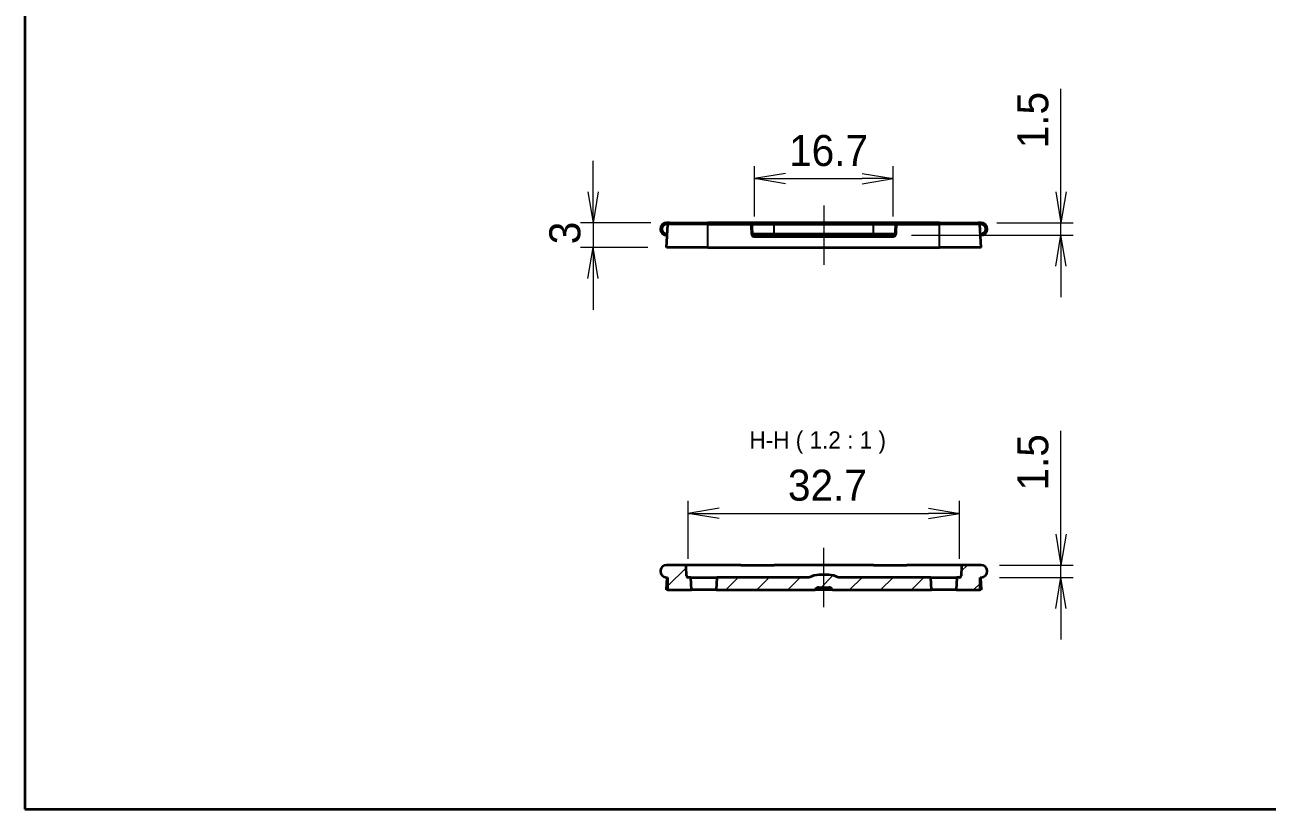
# Model space of a CAD drawing. Header units: millimetres. Extents: x 204 to 2721, y 201 to 622.
# Drawn here: x 2394.7 to 2544.9, y 200.7 to 295.5 of the extents above; entities that cross this region are included whole.
import ezdxf

# ---------------------------------------------------------------- set-up
doc = ezdxf.new("R2010")
doc.units = ezdxf.units.MM
doc.header["$LTSCALE"] = 1.5
doc.layers.get('Defpoints').update_dxf_attribs({"lineweight": 25})
for name, color, linetype, lineweight in [('Border (ISO)', 7, 'Continuous', 35), ('Centerline (ISO)', 131, 'Continuous', 18), ('Dimension (ISO)', 7, 'Continuous', 18), ('Hatch (ISO)', 1, 'Continuous', 18), ('Symbol (ISO)', 7, 'Continuous', 18), ('Visible (ISO)', 7, 'Continuous', 35), ('Visible Narrow (ISO)', 7, 'Continuous', 25)]:
    doc.layers.add(name, color=color, linetype=linetype, lineweight=lineweight)
doc.styles.add('Note Text (TK)', font='MS PGothic.ttf')
doc.dimstyles.new('Default - Method 1b (TK)', dxfattribs={"dimscale": 1.5, "dimtxt": 2.5, "dimasz": 2.5, "dimexe": 1, "dimexo": 1.5, "dimgap": 1, "dimtad": 1, "dimtoh": 1, "dimdsep": 46, "dimtxsty": 'Note Text (TK)', "dimblk": 'OPEN', "dimcen": 0.09, "dimdle": 5, "dimclrd": 100, "dimclre": 100, "dimclrt": 7, "dimadec": 1, "dimazin": 1, "dimtfac": 1, "dimtmove": 0, "dimatfit": 3, "dimldrblk": 'OPEN', "dimfxl": 1, "dimtolj": 1, "dimlwd": -1, "dimlwe": -1, "dimarcsym": 0})
pattern_1 = [(45, (2382.6643, 194.031), (-1.870887, 1.870887), [])]

# ---------------------------------------------------------------- blocks, each defined once
blk = doc.blocks.new('図面枠 tk図枠')
at = {"layer": 'Border (ISO)'}
for p, q in [((14.5, 289), (14.5, 8)), ((14.5, 8), (405.5, 8))]:
    blk.add_line(p, q, dxfattribs=at)
blk = doc.blocks.new('_Open')
at = {"color": 0, "linetype": 'ByBlock', "lineweight": -2}
for p, q in [((-1, 0.167), (0, 0)), ((-1, -0.167), (0, 0)), ((0, 0), (-1, 0))]:
    blk.add_line(p, q, dxfattribs=at)
blk = doc.blocks.new('*D191')
at = {"layer": 'Defpoints', "color": 0}
for p in [(2472.64, 271.58), (2463.41, 268.58), (2472.29, 268.58)]:
    blk.add_point(p, dxfattribs=at)
at = {"layer": 'Dimension (ISO)', "color": 100}
for p, q in [((2463.41, 275.33), (2463.41, 279.08)), ((2470.39, 271.58), (2461.91, 271.58)), ((2463.41, 271.58), (2463.41, 268.58)), ((2470.04, 268.58), (2461.91, 268.58)), ((2463.41, 264.83), (2463.41, 261.08))]:
    blk.add_line(p, q, dxfattribs=at)
at = {"layer": 'Dimension (ISO)', "color": 100, "xscale": 3.75, "yscale": 3.75, "zscale": 3.75}
for p, rotation in [((2463.41, 271.58), 270), ((2463.41, 268.58), 90)]:
    blk.add_blockref('_Open', p, dxfattribs=dict(at, rotation=rotation))
at = {"layer": 'Dimension (ISO)', "color": 7, "insert": (2460.03, 268.99), "char_height": 3.75, "attachment_point": 4, "rotation": 90, "style": 'Note Text (TK)'}
blk.add_mtext('\\A1;3', dxfattribs=at)
blk = doc.blocks.new('*D195')
at = {"layer": 'Defpoints', "color": 0}
for p in [(2499.66, 276.93), (2482.92, 270.08), (2499.66, 270.08)]:
    blk.add_point(p, dxfattribs=at)
at = {"layer": 'Dimension (ISO)', "color": 100}
for p, q in [((2482.92, 272.33), (2482.92, 278.43)), ((2499.66, 272.33), (2499.66, 278.43)), ((2486.67, 276.93), (2495.91, 276.93))]:
    blk.add_line(p, q, dxfattribs=at)
at = {"layer": 'Dimension (ISO)', "color": 100, "xscale": 3.75, "yscale": 3.75, "zscale": 3.75, "rotation": 180}
blk.add_blockref('_Open', (2482.92, 276.93), dxfattribs=at)
at = {"layer": 'Dimension (ISO)', "color": 100, "xscale": 3.75, "yscale": 3.75, "zscale": 3.75}
blk.add_blockref('_Open', (2499.66, 276.93), dxfattribs=at)
at = {"layer": 'Dimension (ISO)', "color": 7, "insert": (2487.1, 280.3), "char_height": 3.75, "attachment_point": 4, "style": 'Note Text (TK)'}
blk.add_mtext('\\A1;16.7', dxfattribs=at)
blk = doc.blocks.new('*D196')
at = {"layer": 'Defpoints', "color": 0}
for p in [(2509.94, 271.58), (2499.66, 270.08), (2519.94, 270.08)]:
    blk.add_point(p, dxfattribs=at)
at = {"layer": 'Dimension (ISO)', "color": 100}
for p, q in [((2519.94, 275.33), (2519.94, 287.79)), ((2512.19, 271.58), (2521.44, 271.58)), ((2519.94, 270.08), (2519.94, 271.58)), ((2501.91, 270.08), (2521.44, 270.08)), ((2519.94, 266.33), (2519.94, 262.58))]:
    blk.add_line(p, q, dxfattribs=at)
at = {"layer": 'Dimension (ISO)', "color": 100, "xscale": 3.75, "yscale": 3.75, "zscale": 3.75}
for p, rotation in [((2519.94, 271.58), 270), ((2519.94, 270.08), 90)]:
    blk.add_blockref('_Open', p, dxfattribs=dict(at, rotation=rotation))
at = {"layer": 'Dimension (ISO)', "color": 7, "insert": (2516.57, 280.58), "char_height": 3.75, "attachment_point": 4, "rotation": 90, "style": 'Note Text (TK)'}
blk.add_mtext('\\A1;1.5', dxfattribs=at)
blk = doc.blocks.new('*D199')
at = {"layer": 'Defpoints', "color": 0}
for p in [(2507.68, 236.46), (2474.9, 228.71), (2507.68, 228.71)]:
    blk.add_point(p, dxfattribs=at)
at = {"layer": 'Dimension (ISO)', "color": 100}
for p, q in [((2474.9, 230.96), (2474.9, 237.96)), ((2507.68, 230.96), (2507.68, 237.96)), ((2478.65, 236.46), (2503.93, 236.46))]:
    blk.add_line(p, q, dxfattribs=at)
at = {"layer": 'Dimension (ISO)', "color": 100, "xscale": 3.75, "yscale": 3.75, "zscale": 3.75, "rotation": 180}
blk.add_blockref('_Open', (2474.9, 236.46), dxfattribs=at)
at = {"layer": 'Dimension (ISO)', "color": 100, "xscale": 3.75, "yscale": 3.75, "zscale": 3.75}
blk.add_blockref('_Open', (2507.68, 236.46), dxfattribs=at)
at = {"layer": 'Dimension (ISO)', "color": 7, "insert": (2486.96, 239.84), "char_height": 3.75, "attachment_point": 4, "style": 'Note Text (TK)'}
blk.add_mtext('\\A1;32.7', dxfattribs=at)
blk = doc.blocks.new('*D200')
at = {"layer": 'Defpoints', "color": 0}
for p in [(2510.29, 230.21), (2510.29, 228.71), (2519.94, 228.71)]:
    blk.add_point(p, dxfattribs=at)
at = {"layer": 'Dimension (ISO)', "color": 100}
for p, q in [((2519.94, 233.96), (2519.94, 246.42)), ((2512.54, 230.21), (2521.44, 230.21)), ((2519.94, 228.71), (2519.94, 230.21)), ((2512.54, 228.71), (2521.44, 228.71)), ((2519.94, 224.96), (2519.94, 221.21))]:
    blk.add_line(p, q, dxfattribs=at)
at = {"layer": 'Dimension (ISO)', "color": 100, "xscale": 3.75, "yscale": 3.75, "zscale": 3.75}
for p, rotation in [((2519.94, 230.21), 270), ((2519.94, 228.71), 90)]:
    blk.add_blockref('_Open', p, dxfattribs=dict(at, rotation=rotation))
at = {"layer": 'Dimension (ISO)', "color": 7, "insert": (2516.57, 239.21), "char_height": 3.75, "attachment_point": 4, "rotation": 90, "style": 'Note Text (TK)'}
blk.add_mtext('\\A1;1.5', dxfattribs=at)

msp = doc.modelspace()

# ---------------------------------------------------------------- hatches: boundary and pattern name
at = {"layer": 'Hatch (ISO)'}
h = msp.add_hatch(dxfattribs=at)
h.set_pattern_fill('ANSI31', color=256, scale=21.166667, style=0)
h.set_pattern_definition(pattern_1)
edge = h.paths.add_edge_path()
edge.add_ellipse((2474.902, 228.906), major_axis=(-0.2, 0), ratio=1, start_angle=3, end_angle=90)
edge.add_line((2474.902, 228.706), (2475.212, 228.706))
edge.add_line((2475.212, 228.706), (2475.291, 227.206))
edge.add_line((2475.291, 227.206), (2472.411, 227.206))
edge.add_line((2472.411, 227.206), (2472.411, 228.706))
edge.add_line((2472.411, 228.706), (2472.291, 228.706))
edge.add_ellipse((2472.291, 229.456), major_axis=(-0.75, 0), ratio=1, start_angle=270, end_angle=450, ccw=False)
edge.add_line((2472.291, 230.206), (2474.444, 230.206))
edge.add_ellipse((2474.444, 230.006), major_axis=(-0.01, 0.2), ratio=1, start_angle=270, end_angle=357, ccw=False)
edge.add_line((2474.644, 230.016), (2474.702, 228.895))
h = msp.add_hatch(dxfattribs=at)
h.set_pattern_fill('ANSI31', color=256, scale=21.166667, style=0)
h.set_pattern_definition(pattern_1)
edge = h.paths.add_edge_path()
edge.add_ellipse((2507.68, 228.906), major_axis=(-0.01, -0.2), ratio=1, start_angle=3, end_angle=90)
edge.add_line((2507.879, 228.895), (2507.938, 230.016))
edge.add_ellipse((2508.138, 230.006), major_axis=(-0.2, 0), ratio=1, start_angle=270, end_angle=357, ccw=False)
edge.add_line((2508.138, 230.206), (2510.291, 230.206))
edge.add_ellipse((2510.291, 229.456), major_axis=(0.75, 0), ratio=1, start_angle=270, end_angle=450, ccw=False)
edge.add_line((2510.291, 228.706), (2510.171, 228.706))
edge.add_line((2510.171, 228.706), (2510.171, 227.206))
edge.add_line((2510.171, 227.206), (2507.291, 227.206))
edge.add_line((2507.291, 227.206), (2507.37, 228.706))
edge.add_line((2507.37, 228.706), (2507.68, 228.706))
h = msp.add_hatch(dxfattribs=at)
h.set_pattern_fill('ANSI31', color=256, scale=21.166667, style=0)
h.set_pattern_definition(pattern_1)
edge = h.paths.add_edge_path()
edge.add_ellipse((2490.691, 227.006), major_axis=(0.2, 0.458), ratio=1, start_angle=23.57818, end_angle=90)
edge.add_line((2490.233, 227.206), (2478.291, 227.206))
edge.add_line((2478.291, 227.206), (2478.37, 228.706))
edge.add_line((2478.37, 228.706), (2489.541, 228.706))
edge.add_ellipse((2490.691, 226.652), major_axis=(-2.354, 0), ratio=1, start_angle=270, end_angle=299.24281, ccw=False)
edge.add_line((2490.691, 229.006), (2491.891, 229.006))
edge.add_ellipse((2491.891, 226.652), major_axis=(-2.054, 1.15), ratio=1, start_angle=270, end_angle=299.24281, ccw=False)
edge.add_line((2493.041, 228.706), (2504.212, 228.706))
edge.add_line((2504.212, 228.706), (2504.291, 227.206))
edge.add_line((2504.291, 227.206), (2492.349, 227.206))
edge.add_ellipse((2491.891, 227.006), major_axis=(0.5, 0), ratio=1, start_angle=23.57818, end_angle=90)
edge.add_line((2491.891, 227.506), (2490.691, 227.506))

# ---------------------------------------------------------------- linework, layer by layer
at = {"layer": 'Centerline (ISO)', "linetype": 'Continuous'}
for p, q in [((2491.291, 273.661), (2491.291, 266.494)), ((2491.291, 225.122), (2491.291, 232.289))]:
    msp.add_line(p, q, dxfattribs=at)
at = {"layer": 'Visible (ISO)'}
for p, q in [((2472.638, 271.578), (2472.291, 271.578)), ((2472.291, 268.578), (2472.438, 271.388)), ((2472.638, 271.578), (2477.291, 271.578)), ((2482.465, 271.578), (2477.291, 271.578)), ((2485.291, 271.578), (2482.465, 271.578)), ((2497.291, 271.578), (2485.291, 271.578)), ((2500.117, 271.578), (2497.291, 271.578)), ((2505.291, 271.578), (2500.117, 271.578)), ((2505.291, 271.578), (2509.944, 271.578)), ((2510.291, 271.578), (2509.944, 271.578)), ((2510.291, 268.578), (2510.144, 271.388)), ((2472.291, 270.078), (2472.37, 270.078)), ((2499.665, 270.078), (2482.917, 270.078)), ((2510.212, 270.078), (2510.291, 270.078)), ((2477.291, 268.578), (2472.291, 268.578)), ((2477.291, 268.578), (2505.291, 268.578)), ((2510.291, 268.578), (2505.291, 268.578)), ((2474.444, 230.206), (2472.291, 230.206)), ((2477.291, 230.206), (2474.444, 230.206)), ((2474.702, 228.895), (2474.644, 230.016)), ((2480.931, 230.206), (2477.291, 230.206)), ((2481.275, 230.206), (2480.931, 230.206)), ((2481.275, 230.206), (2485.291, 230.206)), ((2497.291, 230.206), (2485.291, 230.206)), ((2497.291, 230.206), (2501.307, 230.206)), ((2501.651, 230.206), (2501.307, 230.206)), ((2505.291, 230.206), (2501.651, 230.206)), ((2508.138, 230.206), (2505.291, 230.206)), ((2507.938, 230.016), (2507.879, 228.895)), ((2510.291, 230.206), (2508.138, 230.206)), ((2472.291, 228.706), (2472.411, 228.706)), ((2472.291, 227.206), (2472.37, 228.706)), ((2472.411, 228.706), (2472.411, 227.206)), ((2475.212, 228.706), (2474.902, 228.706)), ((2475.291, 227.206), (2475.212, 228.706)), ((2475.212, 228.706), (2478.37, 228.706)), ((2478.37, 228.706), (2478.291, 227.206)), ((2489.541, 228.706), (2478.37, 228.706)), ((2491.891, 229.006), (2490.691, 229.006)), ((2504.212, 228.706), (2493.041, 228.706)), ((2504.291, 227.206), (2504.212, 228.706)), ((2504.212, 228.706), (2507.37, 228.706)), ((2507.37, 228.706), (2507.291, 227.206)), ((2507.68, 228.706), (2507.37, 228.706)), ((2510.171, 227.206), (2510.171, 228.706)), ((2510.171, 228.706), (2510.291, 228.706)), ((2510.212, 228.706), (2510.291, 227.206)), ((2472.411, 227.206), (2472.291, 227.206)), ((2472.411, 227.206), (2475.291, 227.206)), ((2478.291, 227.206), (2475.291, 227.206)), ((2478.291, 227.206), (2490.233, 227.206)), ((2492.349, 227.206), (2490.233, 227.206)), ((2490.691, 227.506), (2491.891, 227.506)), ((2492.349, 227.206), (2504.291, 227.206)), ((2507.291, 227.206), (2504.291, 227.206)), ((2507.291, 227.206), (2510.171, 227.206)), ((2510.291, 227.206), (2510.171, 227.206))]:
    msp.add_line(p, q, dxfattribs=at)
for centre, radius, start, end in [((2472.291, 270.828), 0.75, 90, 270), ((2472.638, 271.378), 0.2, 90, 177), ((2509.944, 271.378), 0.2, 3, 90), ((2510.291, 270.828), 0.75, 270, 90), ((2472.291, 229.456), 0.75, 90, 270), ((2474.444, 230.006), 0.2, 3, 90), ((2508.138, 230.006), 0.2, 90, 177), ((2510.291, 229.456), 0.75, 270, 90), ((2474.902, 228.906), 0.2, 183, 270), ((2490.691, 226.652), 2.354, 90, 119.24281), ((2491.891, 226.652), 2.354, 60.75719, 90), ((2507.68, 228.906), 0.2, 270, 357), ((2490.691, 227.006), 0.5, 90, 156.42182), ((2491.891, 227.006), 0.5, 23.57818, 90)]:
    msp.add_arc(centre, radius, start, end, dxfattribs=at)
at = {"layer": 'Visible Narrow (ISO)'}
for p, q in [((2472.291, 271.378), (2472.291, 271.578)), ((2472.291, 271.378), (2472.438, 271.378)), ((2472.291, 270.278), (2472.291, 270.078)), ((2472.38, 270.278), (2472.291, 270.278)), ((2477.291, 271.388), (2472.438, 271.388)), ((2477.291, 271.388), (2477.291, 271.578)), ((2477.291, 268.578), (2477.291, 271.388)), ((2477.291, 271.388), (2482.465, 271.388)), ((2482.465, 271.388), (2482.465, 271.578)), ((2482.663, 271.388), (2485.291, 271.388)), ((2485.291, 270.267), (2482.716, 270.267)), ((2485.291, 271.388), (2485.291, 271.578)), ((2485.291, 271.388), (2497.291, 271.388)), ((2485.291, 270.267), (2485.291, 271.388)), ((2485.291, 270.267), (2485.291, 270.078)), ((2497.291, 270.267), (2485.291, 270.267)), ((2497.291, 271.388), (2497.291, 271.578)), ((2497.291, 271.388), (2499.918, 271.388)), ((2497.291, 270.267), (2497.291, 271.388)), ((2497.291, 270.267), (2497.291, 270.078)), ((2499.866, 270.267), (2497.291, 270.267)), ((2500.117, 271.578), (2500.117, 271.388)), ((2500.117, 271.388), (2505.291, 271.388)), ((2505.291, 271.388), (2505.291, 271.578)), ((2505.291, 268.578), (2505.291, 271.388)), ((2510.144, 271.388), (2505.291, 271.388)), ((2510.144, 271.378), (2510.291, 271.378)), ((2510.291, 270.278), (2510.202, 270.278)), ((2510.291, 271.378), (2510.291, 271.578)), ((2510.291, 270.278), (2510.291, 270.078)), ((2482.917, 269.888), (2482.917, 270.078)), ((2482.917, 269.888), (2499.665, 269.888)), ((2499.665, 270.078), (2499.665, 269.888))]:
    msp.add_line(p, q, dxfattribs=at)
for centre, start, end in [((2472.291, 270.828), 90, 270), ((2510.291, 270.828), 270, 90)]:
    msp.add_arc(centre, 0.55, start, end, dxfattribs=at)
for centre, major_axis, ratio, start_param, end_param in [((2482.465, 271.378), (0, 0.2), 0.9925439, 4.7647489, 6.2831853), ((2482.465, 271.378), (0.2, 0.009), 0.0522799, 0.1221912, 1.5683723), ((2482.518, 270.257), (0.2, 0.009), 0.0522778, 0.1035716, 1.5683266), ((2500.064, 270.257), (-0.2, 0.009), 0.0522778, 4.7148587, 6.1796137), ((2500.117, 271.378), (0, 0.2), 0.9925439, 0, 1.5184364), ((2500.117, 271.378), (-0.2, 0.009), 0.0522799, 4.714813, 6.1609941)]:
    msp.add_ellipse(centre, major_axis=major_axis, ratio=ratio, start_param=start_param, end_param=end_param, dxfattribs=at)
for points, knots in [([(2482.465, 271.388), (2482.467, 271.359), (2482.468, 271.329), (2482.477, 271.141), (2482.484, 270.981), (2482.492, 270.822), (2482.5, 270.637), (2482.509, 270.452), (2482.518, 270.267)], [-0.30179991, -0.30179991, -0.30179991, -0.30179991, -0.29295453, -0.29295453, -0.24506087, -0.24506087, -0.24506087, -0.18943012, -0.18943012, -0.18943012, -0.18943012]), ([(2482.518, 270.267), (2482.521, 270.187), (2482.55, 270.109), (2482.632, 270.002), (2482.674, 269.965), (2482.758, 269.919), (2482.798, 269.904), (2482.865, 269.891), (2482.891, 269.888), (2482.917, 269.888)], [-0.060845114, -0.060845114, -0.060845114, -0.060845114, -0.036827832, -0.036827832, -0.020459906, -0.020459906, -0.007869195, -0.007869195, 0, 0, 0, 0]), ([(2482.716, 270.267), (2482.707, 270.452), (2482.699, 270.637), (2482.69, 270.822), (2482.682, 270.981), (2482.675, 271.141), (2482.666, 271.329), (2482.665, 271.359), (2482.663, 271.388)], [0.18943012, 0.18943012, 0.18943012, 0.18943012, 0.24506087, 0.24506087, 0.24506087, 0.29295453, 0.29295453, 0.30179991, 0.30179991, 0.30179991, 0.30179991]), ([(2482.917, 270.078), (2482.904, 270.078), (2482.891, 270.079), (2482.857, 270.086), (2482.837, 270.093), (2482.794, 270.116), (2482.773, 270.135), (2482.732, 270.188), (2482.718, 270.227), (2482.716, 270.267)], [0, 0, 0, 0, 0.007869195, 0.007869195, 0.020459906, 0.020459906, 0.036827832, 0.036827832, 0.060845114, 0.060845114, 0.060845114, 0.060845114]), ([(2499.866, 270.267), (2499.865, 270.254), (2499.863, 270.241), (2499.855, 270.209), (2499.847, 270.19), (2499.822, 270.149), (2499.803, 270.129), (2499.747, 270.09), (2499.706, 270.078), (2499.665, 270.078)], [0, 0, 0, 0, 0.007758688, 0.007758688, 0.020172589, 0.020172589, 0.03631066, 0.03631066, 0.060845122, 0.060845122, 0.060845122, 0.060845122]), ([(2499.665, 269.888), (2499.746, 269.888), (2499.828, 269.914), (2499.939, 269.991), (2499.977, 270.031), (2500.027, 270.112), (2500.043, 270.151), (2500.059, 270.216), (2500.063, 270.241), (2500.064, 270.267)], [-0.060845122, -0.060845122, -0.060845122, -0.060845122, -0.03631066, -0.03631066, -0.020172589, -0.020172589, -0.007758688, -0.007758688, 0, 0, 0, 0]), ([(2499.918, 271.388), (2499.917, 271.359), (2499.916, 271.329), (2499.907, 271.141), (2499.899, 270.981), (2499.892, 270.822), (2499.883, 270.637), (2499.874, 270.452), (2499.866, 270.267)], [-0.30179991, -0.30179991, -0.30179991, -0.30179991, -0.29294405, -0.29294405, -0.24503993, -0.24503993, -0.24503993, -0.18943012, -0.18943012, -0.18943012, -0.18943012]), ([(2500.064, 270.267), (2500.073, 270.452), (2500.082, 270.637), (2500.09, 270.822), (2500.098, 270.981), (2500.105, 271.141), (2500.114, 271.329), (2500.115, 271.359), (2500.117, 271.388)], [0.18943012, 0.18943012, 0.18943012, 0.18943012, 0.24503993, 0.24503993, 0.24503993, 0.29294405, 0.29294405, 0.30179991, 0.30179991, 0.30179991, 0.30179991])]:
    msp.add_open_spline(points, degree=3, knots=knots, dxfattribs=at)

# ---------------------------------------------------------------- block references
at = {"xscale": 0.8333333333333333, "yscale": 0.8333333333333333, "zscale": 0.8333333333333333}
msp.add_blockref('図面枠 tk図枠', (2382.664, 194.031), dxfattribs=at)

# ---------------------------------------------------------------- texts
at = {"layer": 'Symbol (ISO)', "color": 7, "insert": (2482.301, 243.654), "char_height": 2.08333, "attachment_point": 7, "style": 'Note Text (TK)'}
msp.add_mtext('H-H ( 1.2 : 1 )', dxfattribs=at)

# ---------------------------------------------------------------- dimensions: what is measured, and where the dimension line sits
at = {"layer": 'Dimension (ISO)', "color": 100}
for base, p1, p2, angle, override, picture, middle in [((2519.944, 270.078), (2509.944, 271.578), (2499.665, 270.078), 90, {"dimgap": 1, "dimtoh": 0, "dimdec": 1, "dimtol": 0, "dimlim": 0, "dimtp": 0, "dimtm": 0, "dimtdec": 1, "dimtofl": 1, "dimatfit": 1}, '*D196', (2519.944, 283.433)), ((2499.665, 276.926), (2482.917, 270.078), (2499.665, 270.078), 180, {"dimgap": 1, "dimtoh": 0, "dimdec": 1, "dimtol": 0, "dimlim": 0, "dimtp": 0, "dimtm": 0, "dimtdec": 1, "dimtofl": 0, "dimatfit": 1}, '*D195', (2491.291, 276.926)), ((2463.41, 268.578), (2472.638, 271.578), (2472.291, 268.578), 90, {"dimgap": 1, "dimtoh": 0, "dimdec": 1, "dimtol": 0, "dimlim": 0, "dimtp": 0, "dimtm": 0, "dimtdec": 1, "dimtofl": 1, "dimatfit": 1}, '*D191', (2463.41, 270.078)), ((2519.944, 228.706), (2510.291, 230.206), (2510.291, 228.706), 90, {"dimgap": 1, "dimtoh": 0, "dimdec": 1, "dimtol": 0, "dimlim": 0, "dimtp": 0, "dimtm": 0, "dimtdec": 1, "dimtofl": 1, "dimatfit": 1}, '*D200', (2519.944, 242.061)), ((2507.68, 236.462), (2474.902, 228.706), (2507.68, 228.706), 180, {"dimgap": 1, "dimtoh": 0, "dimdec": 1, "dimlfac": 0.997631, "dimtol": 0, "dimlim": 0, "dimtp": 0, "dimtm": 0, "dimtdec": 1, "dimtofl": 0, "dimatfit": 1}, '*D199', (2491.291, 236.462))]:
    dim = msp.add_linear_dim(base=base, p1=p1, p2=p2, angle=angle, dimstyle='Default - Method 1b (TK)', override=override, dxfattribs=at)
    dim.commit()
    dim.dimension.update_dxf_attribs({"geometry": picture, "text_midpoint": middle, "dimtype": 160})

doc.saveas('drawing.dxf')
